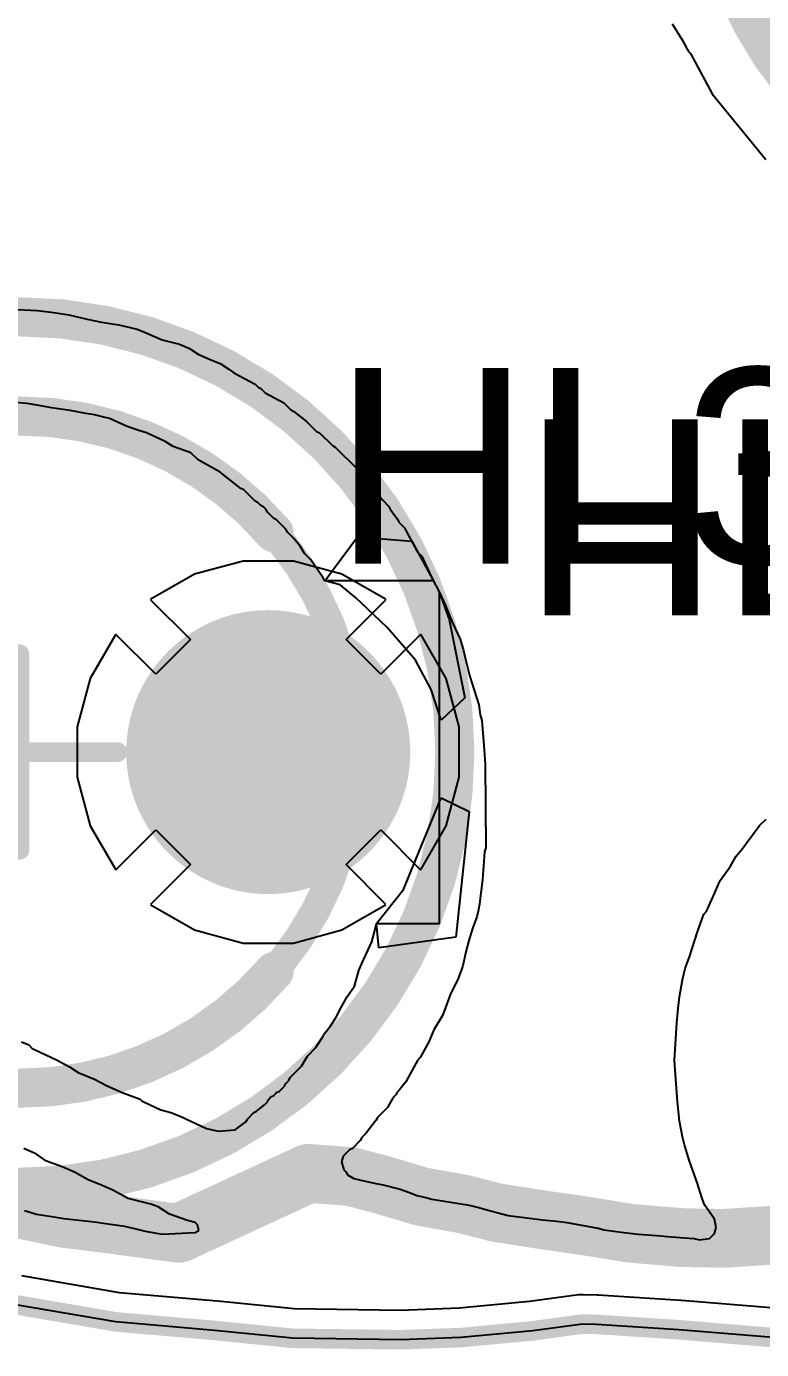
# Model space of a CAD drawing. Header units: inches. Extents: x -21.6 to 21.4, y -24.6 to 14.5.
# Drawn here: x 4.81 to 8.56, y -24.65 to -17.89 of the extents above; entities that cross this region are included whole.
import ezdxf

# ---------------------------------------------------------------- set-up
doc = ezdxf.new("R2010")
doc.units = ezdxf.units.IN
for name, color, linetype in [('Bottom Layer', 5, 'Continuous'), ('Bottom Solder', 6, 'Continuous'), ('Mechanical 4', 56, 'Continuous'), ('Multi-Layer', 9, 'Continuous'), ('Pad Holes', 156, 'Continuous'), ('Top 3D Body', 56, 'Continuous'), ('Top Assembly', 56, 'Continuous'), ('Top Component Center', 56, 'Continuous'), ('Top Courtyard', 56, 'Continuous'), ('Top Layer', 1, 'Continuous'), ('Top Overlay', 2, 'Continuous'), ('Top Solder', 216, 'Continuous')]:
    doc.layers.add(name, color=color, linetype=linetype)
doc.styles.add('Arial', font='', dxfattribs={"height": 0.2})
doc.styles.get('Arial').set_extended_font_data('Arial')

# ---------------------------------------------------------------- blocks, each defined once
blk = doc.blocks.new('3___________57')
at = {"layer": 'Bottom Layer'}
blk.add_hatch(color=5, dxfattribs=at).paths.add_polyline_path([(-1.995, 0.7264), (-0.545, 0.7264), (-0.545, -0.7236), (-1.995, -0.7236)])
h = blk.add_hatch(color=5, dxfattribs=at)
edge = h.paths.add_edge_path()
edge.add_arc((1.27, 0.0014), 0.725, 0, 360)
at = {"layer": 'Bottom Solder'}
blk.add_hatch(color=6, dxfattribs=at).paths.add_polyline_path([(-1.995, 0.7264), (-0.545, 0.7264), (-0.545, -0.7236), (-1.995, -0.7236)])
h = blk.add_hatch(color=6, dxfattribs=at)
edge = h.paths.add_edge_path()
edge.add_arc((1.27, 0.0014), 0.725, 0, 360)
at = {"layer": 'Multi-Layer'}
blk.add_hatch(color=9, dxfattribs=at).paths.add_polyline_path([(-1.995, 0.7264), (-0.545, 0.7264), (-0.545, -0.7236), (-1.995, -0.7236)])
h = blk.add_hatch(color=9, dxfattribs=at)
edge = h.paths.add_edge_path()
edge.add_arc((1.27, 0.0014), 0.725, 0, 360)
at = {"layer": 'Pad Holes'}
h = blk.add_hatch(color=7, dxfattribs=at)
edge = h.paths.add_edge_path()
edge.add_arc((-1.27, 0.0014), 0.45, 0, 360)
h = blk.add_hatch(color=7, dxfattribs=at)
edge = h.paths.add_edge_path()
edge.add_arc((1.27, 0.0014), 0.45, 0, 360)
at = {"layer": 'Top Layer'}
blk.add_hatch(color=1, dxfattribs=at).paths.add_polyline_path([(-1.995, 0.7264), (-0.545, 0.7264), (-0.545, -0.7236), (-1.995, -0.7236)])
h = blk.add_hatch(color=1, dxfattribs=at)
edge = h.paths.add_edge_path()
edge.add_arc((1.27, 0.0014), 0.725, 0, 360)
at = {"layer": 'Top Solder'}
blk.add_hatch(color=216, dxfattribs=at).paths.add_polyline_path([(-1.995, 0.7264), (-0.545, 0.7264), (-0.545, -0.7236), (-1.995, -0.7236)])
h = blk.add_hatch(color=216, dxfattribs=at)
edge = h.paths.add_edge_path()
edge.add_arc((1.27, 0.0014), 0.725, 0, 360)
at = {"layer": 'Top 3D Body'}
for points in [[(1.715, 0.0014, 0.15, 0.15, 1), (-1.715, 0.0014, 0.15, 0.15, 1)], [(-1.7525, 0.0014, 0.075, 0.075, 1), (-1.6775, 0.0014, 0.075, 0.075, 1)], [(1.6775, 0.0014, 0.075, 0.075, 1), (1.7525, 0.0014, 0.075, 0.075, 1)]]:
    blk.add_lwpolyline(points, format="xyseb", close=True, dxfattribs=at)
at = {"layer": 'Top Component Center'}
for points in [[(0, -0.4986, 0.1, 0.1, 0), (0, 0.5014, 0.1, 0.1, 0)], [(-0.5, 0.0014, 0.1, 0.1, 0), (0.5, 0.0014, 0.1, 0.1, 0)]]:
    blk.add_lwpolyline(points, format="xyseb", dxfattribs=at)
for points in [[(-0.025, 0.5014, 0.05, 0.05, 1), (0.025, 0.5014, 0.05, 0.05, 1)], [(-0.525, 0.0014, 0.05, 0.05, 1), (-0.475, 0.0014, 0.05, 0.05, 1)], [(0.475, 0.0014, 0.05, 0.05, 1), (0.525, 0.0014, 0.05, 0.05, 1)], [(-0.025, -0.4986, 0.05, 0.05, 1), (0.025, -0.4986, 0.05, 0.05, 1)]]:
    blk.add_lwpolyline(points, format="xyseb", close=True, dxfattribs=at)
at = {"layer": 'Top Courtyard'}
for points in [[(-2.2227, 0.0014, 0.2, 0.2, -1), (2.2227, 0.0014, 0.2, 0.2, 0)], [(2.2227, 0.0014, 0.2, 0.2, -1), (-2.2227, 0.0014, 0.2, 0.2, 0)]]:
    blk.add_lwpolyline(points, format="xyseb", dxfattribs=at)
for points in [[(-2.2727, 0.0014, 0.1, 0.1, 1), (-2.1727, 0.0014, 0.1, 0.1, 1)], [(-2.2727, 0.0014, 0.1, 0.1, 1), (-2.1727, 0.0014, 0.1, 0.1, 1)], [(2.1727, 0.0014, 0.1, 0.1, 1), (2.2727, 0.0014, 0.1, 0.1, 1)], [(2.1727, 0.0014, 0.1, 0.1, 1), (2.2727, 0.0014, 0.1, 0.1, 1)]]:
    blk.add_lwpolyline(points, format="xyseb", close=True, dxfattribs=at)
at = {"layer": 'Top Overlay'}
for points in [[(-1.3, 1.1214, 0.2, 0.2, -0.458783), (1.3, 1.1214, 0.2, 0.2, 0)], [(-2.275, -1.5, 0.15, 0.15, 0), (-2.275, -0.5, 0.15, 0.15, 0)], [(-2.775, -0.9986, 0.15, 0.15, 0), (-1.775, -0.9986, 0.15, 0.15, 0)], [(1.3, -1.1186, 0.2, 0.2, -0.458784), (-1.3, -1.1186, 0.2, 0.2, 0)]]:
    blk.add_lwpolyline(points, format="xyseb", dxfattribs=at)
for points in [[(-1.35, 1.1214, 0.1, 0.1, 1), (-1.25, 1.1214, 0.1, 0.1, 1)], [(1.25, 1.1214, 0.1, 0.1, 1), (1.35, 1.1214, 0.1, 0.1, 1)], [(-2.3125, -0.5, 0.075, 0.075, 1), (-2.2375, -0.5, 0.075, 0.075, 1)], [(-2.8125, -0.9986, 0.075, 0.075, 1), (-2.7375, -0.9986, 0.075, 0.075, 1)], [(-1.8125, -0.9986, 0.075, 0.075, 1), (-1.7375, -0.9986, 0.075, 0.075, 1)], [(-1.35, -1.1186, 0.1, 0.1, 1), (-1.25, -1.1186, 0.1, 0.1, 1)], [(1.25, -1.1186, 0.1, 0.1, 1), (1.35, -1.1186, 0.1, 0.1, 1)], [(-2.3125, -1.5, 0.075, 0.075, 1), (-2.2375, -1.5, 0.075, 0.075, 1)]]:
    blk.add_lwpolyline(points, format="xyseb", close=True, dxfattribs=at)
at = {"layer": 'Top Assembly', "style": 'Arial'}
blk.add_text('HL3', height=1, dxfattribs=at).set_placement((1.6, 0.963))

msp = doc.modelspace()

# ---------------------------------------------------------------- linework, layer by layer
at = {"layer": 'Bottom Layer'}
for p, q in [((5.9166, -20.6236), (5.6687, -20.69)), ((6.1734, -20.6236), (5.9166, -20.6236)), ((6.4213, -20.69), (6.1734, -20.6236)), ((5.6687, -20.69), (5.4463, -20.8184)), ((6.6437, -20.8184), (6.4213, -20.69)), ((5.4463, -20.8184), (5.444, -20.8208)), ((5.444, -20.8208), (5.6474, -21.0242)), ((6.4426, -21.0242), (6.646, -20.8208)), ((6.646, -20.8208), (6.6437, -20.8184)), ((5.2648, -20.9999), (5.1364, -21.2222)), ((5.2672, -20.9975), (5.2648, -20.9999)), ((5.4706, -21.201), (5.2672, -20.9975)), ((6.8228, -20.9975), (6.6194, -21.201)), ((6.8252, -20.9999), (6.8228, -20.9975)), ((6.9536, -21.2222), (6.8252, -20.9999)), ((5.6474, -21.0242), (5.4706, -21.201)), ((6.6194, -21.201), (6.4426, -21.0242)), ((5.1364, -21.2222), (5.07, -21.4702)), ((7.02, -21.4702), (6.9536, -21.2222)), ((5.07, -21.4702), (5.07, -21.7269)), ((7.02, -21.7269), (7.02, -21.4702)), ((5.07, -21.7269), (5.1364, -21.9749)), ((6.9536, -21.9749), (7.02, -21.7269)), ((5.1364, -21.9749), (5.2648, -22.1972)), ((5.2672, -22.1996), (5.4706, -21.9962)), ((5.4706, -21.9962), (5.6474, -22.173)), ((6.4426, -22.173), (6.6194, -21.9962)), ((6.6194, -21.9962), (6.8228, -22.1996)), ((6.8252, -22.1972), (6.9536, -21.9749)), ((5.2648, -22.1972), (5.2672, -22.1996)), ((5.6474, -22.173), (5.444, -22.3764)), ((6.646, -22.3764), (6.4426, -22.173)), ((6.8228, -22.1996), (6.8252, -22.1972)), ((5.444, -22.3764), (5.4463, -22.3788)), ((5.4463, -22.3788), (5.6687, -22.5071)), ((6.4213, -22.5071), (6.6437, -22.3788)), ((6.6437, -22.3788), (6.646, -22.3764)), ((5.6687, -22.5071), (5.9166, -22.5736)), ((6.1734, -22.5736), (6.4213, -22.5071)), ((5.9166, -22.5736), (6.1734, -22.5736)), ((5.2672, -24.5085), (4.7566, -24.421)), ((5.7705, -24.5523), (5.2672, -24.5085)), ((7.6488, -24.5195), (7.3954, -24.5541)), ((7.72, -24.5213), (7.6488, -24.5195)), ((8.1412, -24.5486), (7.72, -24.5213)), ((6.1681, -24.5924), (5.7705, -24.5523)), ((6.7225, -24.5997), (6.1681, -24.5924)), ((7.0288, -24.5888), (6.7225, -24.5997)), ((7.3954, -24.5541), (7.0288, -24.5888)), ((8.6226, -24.5888), (8.1412, -24.5486))]:
    msp.add_line(p, q, dxfattribs=at)
at = {"layer": 'Mechanical 4'}
for points in [[(4.7566, -24.421, 0.1, 0.1, 0), (5.2672, -24.5085, 0.1, 0.1, 0)], [(5.2672, -24.5085, 0.1, 0.1, 0), (5.7705, -24.5523, 0.1, 0.1, 0)], [(5.7705, -24.5523, 0.1, 0.1, 0), (6.1681, -24.5924, 0.1, 0.1, 0)], [(7.0288, -24.5888, 0.1, 0.1, 0), (7.3954, -24.5541, 0.1, 0.1, 0)], [(7.3954, -24.5541, 0.1, 0.1, 0), (7.6488, -24.5195, 0.1, 0.1, 0)], [(7.6488, -24.5195, 0.1, 0.1, 0), (7.72, -24.5213, 0.1, 0.1, 0)], [(7.72, -24.5213, 0.1, 0.1, 0), (8.1412, -24.5486, 0.1, 0.1, 0)], [(8.1412, -24.5486, 0.1, 0.1, 0), (8.6226, -24.5888, 0.1, 0.1, 0)], [(6.1681, -24.5924, 0.1, 0.1, 0), (6.7225, -24.5997, 0.1, 0.1, 0)], [(6.7225, -24.5997, 0.1, 0.1, 0), (7.0288, -24.5888, 0.1, 0.1, 0)]]:
    msp.add_lwpolyline(points, format="xyseb", dxfattribs=at)
for points in [[(5.2422, -24.5085, 0.05, 0.05, 1), (5.2922, -24.5085, 0.05, 0.05, 1)], [(5.2422, -24.5085, 0.05, 0.05, 1), (5.2922, -24.5085, 0.05, 0.05, 1)], [(5.7455, -24.5523, 0.05, 0.05, 1), (5.7955, -24.5523, 0.05, 0.05, 1)], [(5.7455, -24.5523, 0.05, 0.05, 1), (5.7955, -24.5523, 0.05, 0.05, 1)], [(7.3704, -24.5541, 0.05, 0.05, 1), (7.4204, -24.5541, 0.05, 0.05, 1)], [(7.3704, -24.5541, 0.05, 0.05, 1), (7.4204, -24.5541, 0.05, 0.05, 1)], [(7.6238, -24.5195, 0.05, 0.05, 1), (7.6738, -24.5195, 0.05, 0.05, 1)], [(7.6238, -24.5195, 0.05, 0.05, 1), (7.6738, -24.5195, 0.05, 0.05, 1)], [(7.695, -24.5213, 0.05, 0.05, 1), (7.745, -24.5213, 0.05, 0.05, 1)], [(7.695, -24.5213, 0.05, 0.05, 1), (7.745, -24.5213, 0.05, 0.05, 1)], [(8.1162, -24.5486, 0.05, 0.05, 1), (8.1662, -24.5486, 0.05, 0.05, 1)], [(8.1162, -24.5486, 0.05, 0.05, 1), (8.1662, -24.5486, 0.05, 0.05, 1)], [(6.1431, -24.5924, 0.05, 0.05, 1), (6.1931, -24.5924, 0.05, 0.05, 1)], [(6.1431, -24.5924, 0.05, 0.05, 1), (6.1931, -24.5924, 0.05, 0.05, 1)], [(6.6975, -24.5997, 0.05, 0.05, 1), (6.7475, -24.5997, 0.05, 0.05, 1)], [(6.6975, -24.5997, 0.05, 0.05, 1), (6.7475, -24.5997, 0.05, 0.05, 1)], [(7.0038, -24.5888, 0.05, 0.05, 1), (7.0538, -24.5888, 0.05, 0.05, 1)], [(7.0038, -24.5888, 0.05, 0.05, 1), (7.0538, -24.5888, 0.05, 0.05, 1)]]:
    msp.add_lwpolyline(points, format="xyseb", close=True, dxfattribs=at)
at = {"layer": 'Top Layer'}
for p, q in [((8.1061, -17.8796), (8.1585, -17.9619)), ((8.1585, -17.9619), (8.1821, -18.0056)), ((8.1821, -18.0056), (8.1874, -18.0121)), ((8.1874, -18.0121), (8.1904, -18.02)), ((8.1904, -18.02), (8.2006, -18.0308)), ((8.2006, -18.0308), (8.3108, -18.2369)), ((8.3108, -18.2369), (8.5855, -18.5716)), ((5.9166, -20.6236), (5.6687, -20.69)), ((6.1734, -20.6236), (5.9166, -20.6236)), ((6.4213, -20.69), (6.1734, -20.6236)), ((5.6687, -20.69), (5.4463, -20.8184)), ((6.6437, -20.8184), (6.4213, -20.69)), ((5.4463, -20.8184), (5.444, -20.8208)), ((5.444, -20.8208), (5.6474, -21.0242)), ((6.4426, -21.0242), (6.646, -20.8208)), ((6.646, -20.8208), (6.6437, -20.8184)), ((5.2648, -20.9999), (5.1364, -21.2222)), ((5.2672, -20.9975), (5.2648, -20.9999)), ((5.4706, -21.201), (5.2672, -20.9975)), ((6.8228, -20.9975), (6.6194, -21.201)), ((6.8252, -20.9999), (6.8228, -20.9975)), ((6.9536, -21.2222), (6.8252, -20.9999)), ((5.6474, -21.0242), (5.4706, -21.201)), ((6.6194, -21.201), (6.4426, -21.0242)), ((5.1364, -21.2222), (5.07, -21.4702)), ((7.02, -21.4702), (6.9536, -21.2222)), ((5.07, -21.4702), (5.07, -21.7269)), ((7.02, -21.7269), (7.02, -21.4702)), ((5.07, -21.7269), (5.1364, -21.9749)), ((6.9536, -21.9749), (7.02, -21.7269)), ((5.1364, -21.9749), (5.2648, -22.1972)), ((5.2672, -22.1996), (5.4706, -21.9962)), ((5.4706, -21.9962), (5.6474, -22.173)), ((6.4426, -22.173), (6.6194, -21.9962)), ((6.6194, -21.9962), (6.8228, -22.1996)), ((6.8252, -22.1972), (6.9536, -21.9749)), ((5.2648, -22.1972), (5.2672, -22.1996)), ((5.6474, -22.173), (5.444, -22.3764)), ((6.646, -22.3764), (6.4426, -22.173)), ((6.8228, -22.1996), (6.8252, -22.1972)), ((5.444, -22.3764), (5.4463, -22.3788)), ((5.4463, -22.3788), (5.6687, -22.5071)), ((6.4213, -22.5071), (6.6437, -22.3788)), ((6.6437, -22.3788), (6.646, -22.3764)), ((5.6687, -22.5071), (5.9166, -22.5736)), ((6.1734, -22.5736), (6.4213, -22.5071)), ((5.9166, -22.5736), (6.1734, -22.5736)), ((5.2672, -24.5085), (4.7566, -24.421)), ((5.7705, -24.5523), (5.2672, -24.5085)), ((7.6488, -24.5195), (7.3954, -24.5541)), ((7.72, -24.5213), (7.6488, -24.5195)), ((8.1412, -24.5486), (7.72, -24.5213)), ((6.1681, -24.5924), (5.7705, -24.5523)), ((6.7225, -24.5997), (6.1681, -24.5924)), ((7.0288, -24.5888), (6.7225, -24.5997)), ((7.3954, -24.5541), (7.0288, -24.5888)), ((8.6226, -24.5888), (8.1412, -24.5486))]:
    msp.add_line(p, q, dxfattribs=at)
msp.add_lwpolyline([(8.9151, -18.2651, 0.381, 0.381, -0.198754), (8.375, -16.96, 0.381, 0.381, 0)], format="xyseb", dxfattribs=at)
at = {"layer": 'Top Overlay'}
for p, q in [((4.7348, -19.3368), (4.866, -19.3441)), ((4.866, -19.3441), (4.939, -19.3514)), ((4.939, -19.3514), (5.0265, -19.366)), ((5.0265, -19.366), (5.063, -19.3733)), ((5.063, -19.3733), (5.1214, -19.3879)), ((5.1214, -19.3879), (5.1943, -19.4025)), ((5.1943, -19.4025), (5.2818, -19.4171)), ((5.2818, -19.4171), (5.3183, -19.4244)), ((5.3183, -19.4244), (5.3767, -19.439)), ((5.3767, -19.439), (5.4131, -19.4535)), ((5.4131, -19.4535), (5.5043, -19.4937)), ((5.5043, -19.4937), (5.5918, -19.5155)), ((5.5918, -19.5155), (5.6283, -19.5301)), ((5.6283, -19.5301), (5.6429, -19.5374)), ((5.6429, -19.5374), (5.6867, -19.5666)), ((5.6867, -19.5666), (5.7523, -19.5958)), ((5.7523, -19.5958), (5.7997, -19.614)), ((5.7997, -19.614), (5.8435, -19.6432)), ((5.8435, -19.6432), (5.869, -19.6614)), ((5.869, -19.6614), (5.9784, -19.7198)), ((5.9784, -19.7198), (5.993, -19.7344)), ((5.993, -19.7344), (6.0076, -19.7417)), ((6.0076, -19.7417), (6.0295, -19.7636)), ((6.0295, -19.7636), (6.1243, -19.8146)), ((4.815, -19.8183), (4.7348, -19.811)), ((4.9025, -19.8328), (4.815, -19.8183)), ((4.939, -19.8401), (4.9025, -19.8328)), ((5.0338, -19.8547), (4.939, -19.8401)), ((5.0776, -19.862), (5.0338, -19.8547)), ((5.1141, -19.8693), (5.0776, -19.862)), ((6.1243, -19.8146), (6.1608, -19.8511)), ((6.1608, -19.8511), (6.1754, -19.8584)), ((6.1754, -19.8584), (6.241, -19.9094)), ((5.1578, -19.8766), (5.1141, -19.8693)), ((5.2052, -19.8876), (5.1578, -19.8766)), ((5.2344, -19.8949), (5.2052, -19.8876)), ((5.3256, -19.935), (5.2344, -19.8949)), ((6.241, -19.9094), (6.2921, -19.9605)), ((5.3839, -19.9569), (5.3256, -19.935)), ((5.4241, -19.9678), (5.3839, -19.9569)), ((5.5189, -20.0116), (5.4241, -19.9678)), ((6.2921, -19.9605), (6.3067, -19.9678)), ((6.3067, -19.9678), (6.3723, -20.0334)), ((5.559, -20.0371), (5.5189, -20.0116)), ((5.6502, -20.0699), (5.559, -20.0371)), ((6.3723, -20.0334), (6.3869, -20.0407)), ((6.3869, -20.0407), (6.5, -20.1538)), ((5.6867, -20.1064), (5.6502, -20.0699)), ((5.7997, -20.1684), (5.6867, -20.1064)), ((5.8398, -20.2012), (5.7997, -20.1684)), ((5.9055, -20.2523), (5.8398, -20.2012)), ((6.5, -20.1538), (6.5073, -20.1684)), ((6.5073, -20.1684), (6.5219, -20.183)), ((6.5219, -20.183), (6.5292, -20.1976)), ((6.5292, -20.1976), (6.5875, -20.2559)), ((5.9201, -20.2596), (5.9055, -20.2523)), ((5.9784, -20.3179), (5.9201, -20.2596)), ((6.5875, -20.2559), (6.5948, -20.2705)), ((6.5948, -20.2705), (6.6276, -20.3106)), ((5.993, -20.3252), (5.9784, -20.3179)), ((6.0076, -20.3398), (5.993, -20.3252)), ((6.6276, -20.3106), (6.6605, -20.3435)), ((6.0222, -20.3471), (6.0076, -20.3398)), ((6.0331, -20.358), (6.0222, -20.3471)), ((6.0404, -20.3726), (6.0331, -20.358)), ((6.0733, -20.4055), (6.0404, -20.3726)), ((6.0878, -20.4127), (6.0733, -20.4055)), ((6.6605, -20.3435), (6.6677, -20.358)), ((6.6677, -20.358), (6.7042, -20.4091)), ((6.1353, -20.4602), (6.0878, -20.4127)), ((6.1426, -20.4748), (6.1353, -20.4602)), ((6.7042, -20.4091), (6.7115, -20.4237)), ((6.7115, -20.4237), (6.7407, -20.4529)), ((6.7407, -20.4529), (6.748, -20.4675)), ((6.748, -20.4675), (6.8063, -20.5769)), ((6.1754, -20.5076), (6.1426, -20.4748)), ((6.2082, -20.5477), (6.1754, -20.5076)), ((6.333, -20.7236), (6.5, -20.5)), ((6.5, -20.5), (6.7772, -20.5222)), ((6.7772, -20.5222), (6.8837, -20.7159)), ((6.2301, -20.5842), (6.2082, -20.5477)), ((6.2629, -20.617), (6.2301, -20.5842)), ((6.8063, -20.5769), (6.8282, -20.5988)), ((6.8282, -20.5988), (6.8355, -20.6133)), ((6.3249, -20.7082), (6.2629, -20.617)), ((6.8355, -20.6133), (6.8793, -20.7082)), ((6.3322, -20.7228), (6.3249, -20.7082)), ((6.333, -20.7236), (6.3322, -20.7228)), ((6.8881, -20.7236), (6.333, -20.7236)), ((6.4119, -20.745), (6.333, -20.7236)), ((6.8793, -20.7082), (6.8881, -20.7236)), ((6.8837, -20.7159), (6.92, -20.7842)), ((6.4898, -20.8091), (6.4119, -20.745)), ((6.6508, -20.9609), (6.4898, -20.8091)), ((6.92, -22.4736), (6.92, -20.7842)), ((6.92, -20.7842), (6.9522, -20.8541)), ((6.92, -20.7842), (6.9683, -20.9218)), ((6.9522, -20.8541), (6.9705, -20.9015)), ((6.9683, -20.9218), (7.0489, -21.3222)), ((6.9705, -20.9015), (6.9851, -20.9379)), ((6.9851, -20.9379), (7.0252, -21.0218)), ((6.7958, -21.1289), (6.6508, -20.9609)), ((7.0252, -21.0218), (7.0398, -21.0729)), ((7.0398, -21.0729), (7.0543, -21.1312)), ((6.8763, -21.2784), (6.7958, -21.1289)), ((7.0543, -21.1312), (7.0653, -21.1787)), ((7.0653, -21.1787), (7.0726, -21.2078)), ((7.0726, -21.2078), (7.12, -21.3574)), ((6.9269, -21.4349), (6.8763, -21.2784)), ((7.0489, -21.3222), (6.9269, -21.4349)), ((7.12, -21.3574), (7.1273, -21.4084)), ((7.1273, -21.4084), (7.1346, -21.4376)), ((7.1346, -21.4376), (7.1455, -21.5653)), ((7.1455, -21.5653), (7.1528, -21.6601)), ((7.1528, -21.6601), (7.1565, -22.0868)), ((6.7352, -22.3007), (6.9278, -21.833)), ((6.9278, -21.833), (7.0713, -21.9018)), ((7.0713, -21.9018), (7.0025, -22.5444)), ((8.5533, -21.9737), (8.5862, -21.9409)), ((8.484, -22.0649), (8.5533, -21.9737)), ((7.1565, -22.0868), (7.1492, -22.1087)), ((8.433, -22.1306), (8.4658, -22.0904)), ((8.4658, -22.0904), (8.484, -22.0649)), ((7.1492, -22.1087), (7.1382, -22.2509)), ((8.4038, -22.1816), (8.433, -22.1306)), ((8.3527, -22.2546), (8.4038, -22.1816)), ((7.1382, -22.2509), (7.1309, -22.3166)), ((8.3236, -22.3202), (8.3454, -22.2692)), ((8.3454, -22.2692), (8.3527, -22.2546)), ((6.5976, -22.4736), (6.7352, -22.3007)), ((7.1309, -22.3166), (7.1236, -22.3749)), ((8.2871, -22.4005), (8.3236, -22.3202)), ((7.1164, -22.4114), (7.1091, -22.4406)), ((7.1236, -22.3749), (7.1164, -22.4114)), ((8.236, -22.5172), (8.2689, -22.426)), ((8.2689, -22.426), (8.2798, -22.415)), ((8.2798, -22.415), (8.2871, -22.4005)), ((6.5875, -22.5172), (6.5976, -22.4736)), ((6.5976, -22.4736), (6.92, -22.4736)), ((6.6095, -22.5975), (6.5976, -22.4736)), ((7.0872, -22.4989), (7.0689, -22.5609)), ((7.1091, -22.4406), (7.0872, -22.4989)), ((6.5729, -22.5682), (6.5875, -22.5172)), ((7.0025, -22.5444), (6.6095, -22.5975)), ((7.0689, -22.5609), (7.0543, -22.6193)), ((8.1959, -22.6448), (8.236, -22.5172)), ((6.5219, -22.6776), (6.5729, -22.5682)), ((7.0543, -22.6193), (7.0434, -22.6667)), ((6.5073, -22.7141), (6.5219, -22.6776)), ((7.0361, -22.6959), (7.0142, -22.7542)), ((7.0434, -22.6667), (7.0361, -22.6959)), ((8.1594, -22.7615), (8.174, -22.7032)), ((8.174, -22.7032), (8.1959, -22.6448)), ((6.4854, -22.7944), (6.5073, -22.7141)), ((7.0142, -22.7542), (6.9741, -22.8381)), ((8.1449, -22.8491), (8.1594, -22.7615)), ((6.4489, -22.8454), (6.4854, -22.7944)), ((6.9741, -22.8381), (6.9486, -22.9074)), ((6.4124, -22.9111), (6.4489, -22.8454)), ((8.1376, -22.9074), (8.1449, -22.8491)), ((6.365, -22.9949), (6.3942, -22.9512)), ((6.3942, -22.9512), (6.4124, -22.9111)), ((6.934, -22.9439), (6.8902, -23.0168)), ((6.9486, -22.9074), (6.934, -22.9439)), ((8.1303, -22.9804), (8.1376, -22.9074)), ((6.3249, -23.0497), (6.3322, -23.0351)), ((6.3322, -23.0351), (6.365, -22.9949)), ((6.8902, -23.0168), (6.8647, -23.0788)), ((8.1193, -23.1737), (8.1303, -22.9804)), ((4.7858, -23.0788), (4.8223, -23.0934)), ((4.8223, -23.0934), (4.8405, -23.1117)), ((6.2447, -23.1518), (6.2884, -23.108)), ((6.2884, -23.108), (6.2957, -23.0934)), ((6.2957, -23.0934), (6.3249, -23.0497)), ((6.8647, -23.0788), (6.8209, -23.1591)), ((4.8405, -23.1117), (4.8551, -23.119)), ((4.8551, -23.119), (4.9645, -23.17)), ((4.9645, -23.17), (5.0302, -23.2065)), ((6.2155, -23.2028), (6.2447, -23.1518)), ((6.8063, -23.1737), (6.799, -23.1882)), ((6.8209, -23.1591), (6.8063, -23.1737)), ((8.1266, -23.2904), (8.1193, -23.1737)), ((5.0302, -23.2065), (5.0739, -23.2357)), ((5.0739, -23.2357), (5.1214, -23.2539)), ((6.1571, -23.2612), (6.2155, -23.2028)), ((6.799, -23.1882), (6.748, -23.2831)), ((5.1214, -23.2539), (5.1578, -23.2685)), ((5.1578, -23.2685), (5.2198, -23.3013)), ((5.2198, -23.3013), (5.3001, -23.3378)), ((6.1024, -23.3305), (6.128, -23.305)), ((6.128, -23.305), (6.1353, -23.2904)), ((6.1353, -23.2904), (6.1499, -23.2758)), ((6.1499, -23.2758), (6.1571, -23.2612)), ((6.748, -23.2831), (6.7152, -23.3232)), ((8.1339, -23.3852), (8.1266, -23.2904)), ((5.3001, -23.3378), (5.3912, -23.3706)), ((5.3912, -23.3706), (5.4022, -23.3815)), ((6.0404, -23.3852), (6.0477, -23.3706)), ((6.0477, -23.3706), (6.0587, -23.3597)), ((6.0587, -23.3597), (6.0733, -23.3524)), ((6.0733, -23.3524), (6.0878, -23.3378)), ((6.0878, -23.3378), (6.1024, -23.3305)), ((6.6823, -23.3633), (6.6532, -23.4144)), ((6.6969, -23.3487), (6.6823, -23.3633)), ((6.7042, -23.3341), (6.6969, -23.3487)), ((6.7152, -23.3232), (6.7042, -23.3341)), ((5.4022, -23.3815), (5.4168, -23.3888)), ((5.4168, -23.3888), (5.497, -23.4253)), ((5.497, -23.4253), (5.5481, -23.4399)), ((5.5481, -23.4399), (5.5955, -23.4581)), ((5.9383, -23.4727), (5.9711, -23.4399)), ((5.9711, -23.4399), (5.9857, -23.4326)), ((5.9857, -23.4326), (6.0258, -23.3998)), ((6.0258, -23.3998), (6.0404, -23.3852)), ((6.6532, -23.4144), (6.6021, -23.4654)), ((8.1449, -23.4837), (8.1339, -23.3852)), ((5.5955, -23.4581), (5.7304, -23.5201)), ((5.8763, -23.5274), (5.931, -23.4873)), ((5.931, -23.4873), (5.9383, -23.4727)), ((6.5948, -23.48), (6.5437, -23.5457)), ((6.6021, -23.4654), (6.5948, -23.48)), ((8.1521, -23.5274), (8.1449, -23.4837)), ((5.7304, -23.5201), (5.7888, -23.5347)), ((5.7888, -23.5347), (5.8763, -23.5274)), ((6.5219, -23.5676), (6.5146, -23.5821)), ((6.5437, -23.5457), (6.5219, -23.5676)), ((8.1594, -23.5639), (8.1521, -23.5274)), ((8.1704, -23.604), (8.1594, -23.5639)), ((4.8624, -23.6514), (4.7968, -23.6223)), ((6.4599, -23.6296), (6.427, -23.6624)), ((6.4744, -23.6223), (6.4599, -23.6296)), ((6.5146, -23.5821), (6.4744, -23.6223)), ((8.1959, -23.6879), (8.1704, -23.604)), ((4.9135, -23.6879), (4.8624, -23.6514)), ((4.9937, -23.7171), (4.9135, -23.6879)), ((6.427, -23.6624), (6.4197, -23.6916)), ((6.4197, -23.6916), (6.4307, -23.7317)), ((8.236, -23.801), (8.1959, -23.6879)), ((5.0593, -23.7463), (4.9937, -23.7171)), ((5.125, -23.7827), (5.0593, -23.7463)), ((5.1979, -23.8119), (5.125, -23.7827)), ((6.4307, -23.7317), (6.4416, -23.7426)), ((6.4416, -23.7426), (6.4489, -23.7572)), ((6.4489, -23.7572), (6.4817, -23.7754)), ((6.4817, -23.7754), (6.5109, -23.7827)), ((6.5109, -23.7827), (6.5948, -23.801)), ((5.249, -23.8338), (5.1979, -23.8119)), ((5.3292, -23.8776), (5.249, -23.8338)), ((6.5948, -23.801), (6.6313, -23.8083)), ((6.6313, -23.8083), (6.7188, -23.8302)), ((6.7188, -23.8302), (6.7662, -23.8484)), ((6.7662, -23.8484), (6.8027, -23.863)), ((8.2579, -23.8739), (8.236, -23.801)), ((5.4459, -23.9067), (5.3292, -23.8776)), ((5.4824, -23.9213), (5.4459, -23.9067)), ((6.8027, -23.863), (6.8501, -23.8739)), ((6.8501, -23.8739), (6.8793, -23.8812)), ((6.8793, -23.8812), (6.9231, -23.8885)), ((6.9231, -23.8885), (7.0179, -23.9031)), ((7.0179, -23.9031), (7.0616, -23.9104)), ((7.0616, -23.9104), (7.12, -23.925)), ((8.2725, -23.9104), (8.2579, -23.8739)), ((8.3236, -23.9833), (8.2725, -23.9104)), ((4.8004, -23.9396), (4.8624, -23.9578)), ((4.8624, -23.9578), (4.9499, -23.9724)), ((4.9499, -23.9724), (5.001, -23.9797)), ((5.001, -23.9797), (5.1578, -23.9979)), ((5.5408, -23.9578), (5.4824, -23.9213)), ((5.632, -23.9906), (5.5408, -23.9578)), ((7.12, -23.925), (7.1601, -23.9359)), ((7.1601, -23.9359), (7.2112, -23.9505)), ((7.2112, -23.9505), (7.2695, -23.9651)), ((7.2695, -23.9651), (7.4446, -23.987)), ((7.4446, -23.987), (7.5175, -23.9943)), ((8.3309, -24.0271), (8.3236, -23.9833)), ((5.1578, -23.9979), (5.2162, -24.0052)), ((5.2162, -24.0052), (5.311, -24.0198)), ((5.311, -24.0198), (5.3402, -24.0271)), ((5.3402, -24.0271), (5.3767, -24.0344)), ((5.3767, -24.0344), (5.4168, -24.0453)), ((5.4168, -24.0453), (5.5043, -24.0599)), ((5.5043, -24.0599), (5.6721, -24.0526)), ((5.6721, -24.0016), (5.632, -23.9906)), ((5.683, -24.0125), (5.6721, -24.0016)), ((5.6721, -24.0526), (5.6903, -24.0417)), ((5.6903, -24.0417), (5.683, -24.0125)), ((7.5175, -23.9943), (7.5686, -24.0016)), ((7.5686, -24.0016), (7.7291, -24.0307)), ((7.7291, -24.0307), (7.7583, -24.038)), ((7.7583, -24.038), (7.8604, -24.0526)), ((7.8604, -24.0526), (7.9333, -24.0599)), ((8.3236, -24.0563), (8.3309, -24.0271)), ((7.9333, -24.0599), (8.0281, -24.0672)), ((8.0281, -24.0672), (8.1011, -24.0745)), ((8.1011, -24.0745), (8.2178, -24.0818)), ((8.2178, -24.0818), (8.247, -24.0891)), ((8.247, -24.0891), (8.298, -24.0818)), ((8.298, -24.0818), (8.3236, -24.0563)), ((5.2865, -24.3596), (4.7864, -24.2739)), ((5.7835, -24.4028), (5.2865, -24.3596)), ((7.6285, -24.3708), (7.3781, -24.4051)), ((7.6299, -24.3707), (7.6285, -24.3708)), ((7.6313, -24.3705), (7.6299, -24.3707)), ((7.6326, -24.3704), (7.6313, -24.3705)), ((7.6338, -24.3702), (7.6326, -24.3704)), ((7.6352, -24.3701), (7.6338, -24.3702)), ((7.6366, -24.3699), (7.6352, -24.3701)), ((7.638, -24.3699), (7.6366, -24.3699)), ((7.6392, -24.3698), (7.638, -24.3699)), ((7.6405, -24.3697), (7.6392, -24.3698)), ((7.642, -24.3696), (7.6405, -24.3697)), ((7.6433, -24.3696), (7.642, -24.3696)), ((7.6445, -24.3695), (7.6433, -24.3696)), ((7.646, -24.3695), (7.6445, -24.3695)), ((7.6473, -24.3695), (7.646, -24.3695)), ((7.6486, -24.3695), (7.6473, -24.3695)), ((7.6499, -24.3695), (7.6486, -24.3695)), ((7.6513, -24.3695), (7.6499, -24.3695)), ((7.6527, -24.3695), (7.6513, -24.3695)), ((7.7238, -24.3713), (7.6527, -24.3695)), ((7.7241, -24.3713), (7.7238, -24.3713)), ((7.7243, -24.3713), (7.7241, -24.3713)), ((7.7267, -24.3714), (7.7243, -24.3713)), ((7.7292, -24.3716), (7.7267, -24.3714)), ((7.7294, -24.3716), (7.7292, -24.3716)), ((7.7297, -24.3716), (7.7294, -24.3716)), ((8.1509, -24.3989), (7.7297, -24.3716)), ((5.7846, -24.4029), (5.7835, -24.4028)), ((5.7856, -24.403), (5.7846, -24.4029)), ((6.1766, -24.4425), (5.7856, -24.403)), ((6.7208, -24.4497), (6.1766, -24.4425)), ((7.0191, -24.439), (6.7208, -24.4497)), ((7.3781, -24.4051), (7.0191, -24.439)), ((8.1523, -24.3991), (8.1509, -24.3989)), ((8.1537, -24.3991), (8.1523, -24.3991)), ((8.6309, -24.4389), (8.1537, -24.3991))]:
    msp.add_line(p, q, dxfattribs=at)
for points in [[(5.5882, -24.0563, 0.3, 0.3, 0), (6.25, -23.75, 0.3, 0.3, 0)], [(6.25, -23.75, 0.3, 0.3, 0), (6.4653, -23.7663, 0.3, 0.3, 0)], [(6.4653, -23.7663, 0.3, 0.3, 0), (6.613, -23.8046, 0.3, 0.3, 0)], [(6.613, -23.8046, 0.3, 0.3, 0), (6.8264, -23.8684, 0.3, 0.3, 0)], [(4.6399, -23.9031, 0.3, 0.3, 0), (5.001, -23.9797, 0.3, 0.3, 0)], [(6.8264, -23.8684, 0.3, 0.3, 0), (7.0398, -23.9067, 0.3, 0.3, 0)], [(7.0398, -23.9067, 0.3, 0.3, 0), (7.2112, -23.9505, 0.3, 0.3, 0)], [(5.001, -23.9797, 0.3, 0.3, 0), (5.2636, -24.0125, 0.3, 0.3, 0)], [(7.2112, -23.9505, 0.3, 0.3, 0), (7.4446, -23.987, 0.3, 0.3, 0)], [(7.4446, -23.987, 0.3, 0.3, 0), (7.6488, -24.0162, 0.3, 0.3, 0)], [(5.2636, -24.0125, 0.3, 0.3, 0), (5.5882, -24.0563, 0.3, 0.3, 0)], [(7.6488, -24.0162, 0.3, 0.3, 0), (7.8968, -24.0563, 0.3, 0.3, 0)], [(7.8968, -24.0563, 0.3, 0.3, 0), (8.1594, -24.0782, 0.3, 0.3, 0)], [(8.3719, -24.0821, 0.3, 0.3, 0), (8.7722, -24.0556, 0.3, 0.3, 0)], [(8.1594, -24.0782, 0.3, 0.3, 0), (8.3719, -24.0821, 0.3, 0.3, 0)]]:
    msp.add_lwpolyline(points, format="xyseb", dxfattribs=at)
for points in [[(6.175, -23.75, 0.15, 0.15, 1), (6.325, -23.75, 0.15, 0.15, 1)], [(6.175, -23.75, 0.15, 0.15, 1), (6.325, -23.75, 0.15, 0.15, 1)], [(6.3903, -23.7663, 0.15, 0.15, 1), (6.5403, -23.7663, 0.15, 0.15, 1)], [(6.3903, -23.7663, 0.15, 0.15, 1), (6.5403, -23.7663, 0.15, 0.15, 1)], [(6.538, -23.8046, 0.15, 0.15, 1), (6.688, -23.8046, 0.15, 0.15, 1)], [(6.538, -23.8046, 0.15, 0.15, 1), (6.688, -23.8046, 0.15, 0.15, 1)], [(6.7514, -23.8684, 0.15, 0.15, 1), (6.9014, -23.8684, 0.15, 0.15, 1)], [(6.7514, -23.8684, 0.15, 0.15, 1), (6.9014, -23.8684, 0.15, 0.15, 1)], [(6.9648, -23.9067, 0.15, 0.15, 1), (7.1148, -23.9067, 0.15, 0.15, 1)], [(6.9648, -23.9067, 0.15, 0.15, 1), (7.1148, -23.9067, 0.15, 0.15, 1)], [(4.926, -23.9797, 0.15, 0.15, 1), (5.076, -23.9797, 0.15, 0.15, 1)], [(4.926, -23.9797, 0.15, 0.15, 1), (5.076, -23.9797, 0.15, 0.15, 1)], [(7.1362, -23.9505, 0.15, 0.15, 1), (7.2862, -23.9505, 0.15, 0.15, 1)], [(7.1362, -23.9505, 0.15, 0.15, 1), (7.2862, -23.9505, 0.15, 0.15, 1)], [(7.3696, -23.987, 0.15, 0.15, 1), (7.5196, -23.987, 0.15, 0.15, 1)], [(7.3696, -23.987, 0.15, 0.15, 1), (7.5196, -23.987, 0.15, 0.15, 1)], [(5.1886, -24.0125, 0.15, 0.15, 1), (5.3386, -24.0125, 0.15, 0.15, 1)], [(5.1886, -24.0125, 0.15, 0.15, 1), (5.3386, -24.0125, 0.15, 0.15, 1)], [(5.5132, -24.0563, 0.15, 0.15, 1), (5.6632, -24.0563, 0.15, 0.15, 1)], [(5.5132, -24.0563, 0.15, 0.15, 1), (5.6632, -24.0563, 0.15, 0.15, 1)], [(7.5738, -24.0162, 0.15, 0.15, 1), (7.7238, -24.0162, 0.15, 0.15, 1)], [(7.5738, -24.0162, 0.15, 0.15, 1), (7.7238, -24.0162, 0.15, 0.15, 1)], [(7.8218, -24.0563, 0.15, 0.15, 1), (7.9718, -24.0563, 0.15, 0.15, 1)], [(7.8218, -24.0563, 0.15, 0.15, 1), (7.9718, -24.0563, 0.15, 0.15, 1)], [(8.0844, -24.0782, 0.15, 0.15, 1), (8.2344, -24.0782, 0.15, 0.15, 1)], [(8.0844, -24.0782, 0.15, 0.15, 1), (8.2344, -24.0782, 0.15, 0.15, 1)], [(8.2969, -24.0821, 0.15, 0.15, 1), (8.4469, -24.0821, 0.15, 0.15, 1)], [(8.2969, -24.0821, 0.15, 0.15, 1), (8.4469, -24.0821, 0.15, 0.15, 1)]]:
    msp.add_lwpolyline(points, format="xyseb", close=True, dxfattribs=at)

# ---------------------------------------------------------------- block references
msp.add_blockref('3___________57', (4.775, -21.6))

# ---------------------------------------------------------------- texts
at = {"layer": 'Top Overlay', "style": 'Arial'}
msp.add_text('HL3', height=1, dxfattribs=at).set_placement((7.3421, -20.8998))

doc.saveas('drawing.dxf')
